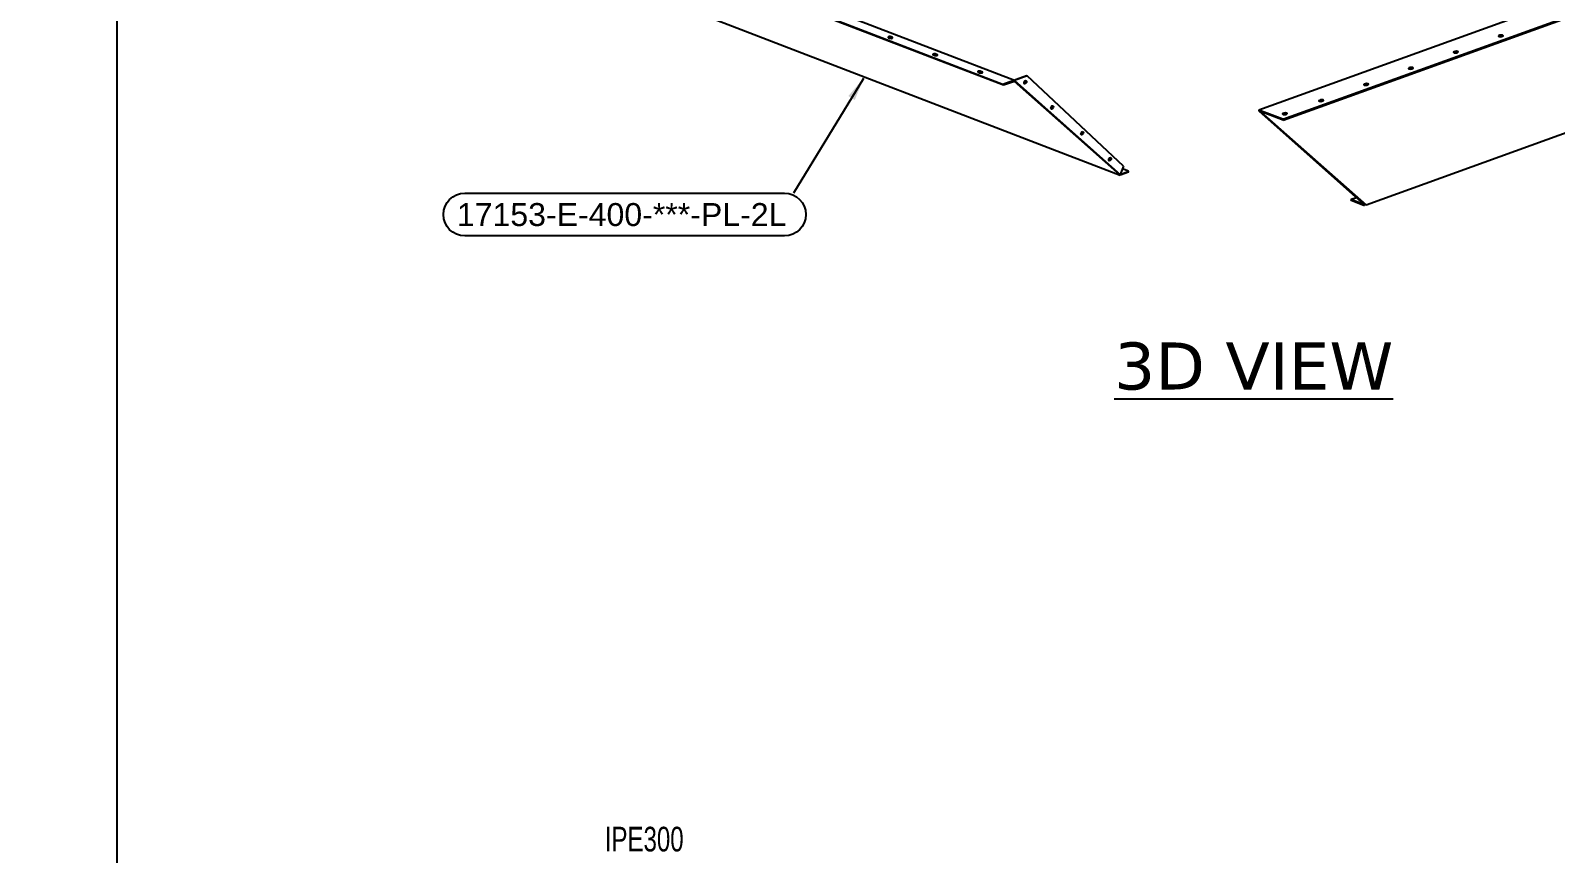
# Model space of a CAD drawing. Header units: millimetres. Extents: x 517777 to 536338, y -327622 to -292910.
# Drawn here: x 524593 to 529228, y -299404 to -296902 of the extents above; entities that cross this region are included whole.
import ezdxf
from ezdxf.enums import TextEntityAlignment as Align

# ---------------------------------------------------------------- set-up
doc = ezdxf.new("R2010")
doc.units = ezdxf.units.MM
doc.linetypes.add('CENTER', pattern=[50.8, 31.75, -6.35, 6.35, -6.35])
doc.layers.add('2', color=3, linetype='CENTER')
doc.layers.add('3-TEXT', color=7, linetype='Continuous')
doc.layers.add('PartMark', color=3, linetype='Continuous', lineweight=0)
doc.styles.add('ARIAL_NARROW', font='ARIALN.TTF')
doc.styles.add('sAMMM', font='swissl.ttf', dxfattribs={"height": 30})
doc.styles.add('style10', font='swissl.ttf', dxfattribs={"height": 40})
doc.styles.add('ver', font='verdana.ttf')
doc.dimstyles.new('1', dxfattribs={"dimtxt": 40, "dimasz": 15, "dimexe": 1.25, "dimexo": 1, "dimgap": 10, "dimtad": 1, "dimdec": 7, "dimdsep": 46, "dimtxsty": 'sAMMM', "dimcen": 2.5, "dimclrd": 8, "dimclre": 8, "dimclrt": 6, "dimadec": 0, "dimazin": 0, "dimtfac": 1, "dimtdec": 7, "dimtmove": 0, "dimatfit": 3, "dimfxl": 1, "dimarcsym": 0})

msp = doc.modelspace()

# ---------------------------------------------------------------- linework, layer by layer
at = {"color": 2, "extrusion": (0.012987, 0.927814, 0.372818)}
for p, q in [((527550.83, -297068.58, 49529.68), (526079.96, -296502.69, 49529.68)), ((526080, -296499.83, 49529.68), (527550.87, -297065.72, 49529.68)), ((527583.59, -297053.9, 49529.68), (526114.9, -296488.85, 49529.68)), ((529946.29, -296558.67, 49529.68), (528326.93, -297143.66, 49529.68)), ((528399.78, -297171.7, 49529.68), (530019.15, -296586.7, 49529.68)), ((528400.2, -297174.74, 49529.68), (530019.15, -296589.89, 49529.68)), ((526560.91, -296824.73, 49529.68), (527905.5, -297342.04, 49529.68)), ((527201.26, -296923.89, 49529.68), (527204.53, -296925.15, 49529.68)), ((527208.86, -296924, 49529.68), (527212.13, -296925.26, 49529.68)), ((527212.17, -296922.39, 49529.68), (527208.9, -296921.13, 49529.68)), ((529059.48, -296916.12, 49529.68), (529056.21, -296917.3, 49529.68)), ((529056.21, -296920.15, 49529.68), (529059.44, -296918.99, 49529.68)), ((529063.85, -296920.24, 49529.68), (529067.12, -296919.06, 49529.68)), ((527337.67, -296976.37, 49529.68), (527340.94, -296977.63, 49529.68)), ((527345.26, -296976.48, 49529.68), (527348.54, -296977.74, 49529.68)), ((527348.58, -296974.87, 49529.68), (527345.3, -296973.61, 49529.68)), ((528653.2, -297431.85, 49529.68), (529935.8, -296967.85, 49529.68)), ((528923.15, -296965.34, 49529.68), (528919.88, -296966.52, 49529.68)), ((528919.88, -296969.37, 49529.68), (528923.11, -296968.21, 49529.68)), ((528927.52, -296969.46, 49529.68), (528930.79, -296968.28, 49529.68)), ((527474.07, -297028.85, 49529.68), (527477.35, -297030.11, 49529.68)), ((527481.67, -297028.96, 49529.68), (527484.94, -297030.22, 49529.68)), ((527484.98, -297027.35, 49529.68), (527481.71, -297026.09, 49529.68)), ((527548.74, -297064.9, 49529.68), (527620.61, -297038.95, 49529.68)), ((527622.79, -297039.79, 49529.68), (527583.64, -297053.92, 49529.68)), ((527620.61, -297038.95, 49529.68), (527622.79, -297039.79, 49529.68)), ((527915.59, -297314.26, 49529.68), (527622.79, -297039.79, 49529.68)), ((528786.81, -297014.56, 49529.68), (528783.54, -297015.75, 49529.68)), ((528783.55, -297018.59, 49529.68), (528786.77, -297017.43, 49529.68)), ((528791.18, -297018.68, 49529.68), (528794.45, -297017.5, 49529.68)), ((527583.55, -297056.77, 49529.68), (527550.83, -297068.58, 49529.68)), ((527550.87, -297065.72, 49529.68), (527550.83, -297068.58, 49529.68)), ((527550.87, -297065.72, 49529.68), (527583.59, -297053.9, 49529.68)), ((527583.59, -297053.9, 49529.68), (527583.55, -297056.77, 49529.68)), ((527905.5, -297342.04, 49529.68), (527583.56, -297056.59, 49529.68)), ((527907.69, -297341.25, 49529.68), (527583.59, -297053.9, 49529.68)), ((528650.48, -297063.78, 49529.68), (528647.21, -297064.97, 49529.68)), ((528647.21, -297067.81, 49529.68), (528650.44, -297066.65, 49529.68)), ((528654.85, -297067.9, 49529.68), (528658.12, -297066.72, 49529.68)), ((528514.15, -297113.01, 49529.68), (528510.88, -297114.19, 49529.68)), ((528510.88, -297117.03, 49529.68), (528514.11, -297115.87, 49529.68)), ((528518.51, -297117.13, 49529.68), (528521.79, -297115.94, 49529.68)), ((528326.93, -297143.65, 49529.68), (528326.88, -297146.53, 49529.68)), ((528400.2, -297174.74, 49529.68), (528326.88, -297146.53, 49529.68)), ((528399.78, -297171.7, 49529.68), (528326.89, -297143.65, 49529.68)), ((528403.44, -297152.97, 49529.68), (528400.16, -297154.16, 49529.68)), ((528400.17, -297157, 49529.68), (528403.4, -297155.84, 49529.68)), ((528407.8, -297157.09, 49529.68), (528411.08, -297155.91, 49529.68)), ((527915.59, -297314.26, 49529.68), (527905.4, -297339.23, 49529.68)), ((527905.4, -297339.23, 49529.68), (527930.95, -297330, 49529.68)), ((527930.9, -297332.87, 49529.68), (527905.5, -297342.04, 49529.68)), ((527930.95, -297330, 49529.68), (527912.12, -297322.76, 49529.68)), ((527930.9, -297332.87, 49529.68), (527930.95, -297330, 49529.68)), ((528623.6, -297410.11, 49529.68), (528607.29, -297416, 49529.68)), ((528648, -297434.54, 49529.68), (528607.25, -297418.86, 49529.68)), ((528648.04, -297431.67, 49529.68), (528607.29, -297416, 49529.68))]:
    msp.add_line(p, q, dxfattribs=at)
at = {"color": 2, "extrusion": (-0.835139, 0.404413, 0.372818)}
for p, q in [((528326.88, -297146.53, 49529.68), (528647.99, -297431.65, 49529.68)), ((528326.89, -297143.65, 49529.68), (528326.92, -297143.68, 49529.68)), ((528332.66, -297148.75, 49529.68), (528653.2, -297431.85, 49529.68))]:
    msp.add_line(p, q, dxfattribs=at)
at = {"color": 2}
for p, q in [((528399.78, -297171.7, 49529.68), (528400.2, -297174.74, 49529.68)), ((528607.25, -297418.86, 49529.68), (528607.29, -297416, 49529.68)), ((528653.2, -297431.85, 49529.68), (528647.99, -297431.65, 49529.68))]:
    msp.add_line(p, q, dxfattribs=at)
for centre, major_axis, ratio, start_param, end_param in [((527205.08, -296922.51, 49529.68), (-5.4, 0.08), 0.3728176, 3.9324779, 7.0740706), ((527205.04, -296925.38, 49529.68), (-5.4, 0.08), 0.3728176, 3.9324779, 5.4921046), ((527208.35, -296923.77, 49529.68), (5.4, -0.08), 0.3728176, 3.9324779, 7.0740706), ((529060.03, -296918.77, 49529.68), (5.4, -0.08), 0.3728176, 2.3616816, 5.5032742), ((529063.26, -296920.46, 49529.68), (5.4, -0.08), 0.3728176, 0.7910183, 2.3616816), ((529063.3, -296917.59, 49529.68), (-5.4, 0.08), 0.3728176, 2.3616816, 5.5032742), ((527341.49, -296974.99, 49529.68), (-5.4, 0.08), 0.3728176, 3.9324779, 7.0740706), ((527341.44, -296977.86, 49529.68), (-5.4, 0.08), 0.3728176, 3.9324779, 5.4921046), ((527344.76, -296976.25, 49529.68), (5.4, -0.08), 0.3728176, 3.9324779, 7.0740706), ((528923.7, -296967.99, 49529.68), (5.4, -0.08), 0.3728176, 2.3616816, 5.5032742), ((528926.93, -296969.68, 49529.68), (5.4, -0.08), 0.3728176, 0.7910183, 2.3616816), ((528926.97, -296966.81, 49529.68), (-5.4, 0.08), 0.3728176, 2.3616816, 5.5032742), ((527477.89, -297027.47, 49529.68), (-5.4, 0.08), 0.3728176, 3.9324779, 7.0740706), ((527477.85, -297030.34, 49529.68), (-5.4, 0.08), 0.3728176, 3.9324779, 5.4921046), ((527481.17, -297028.73, 49529.68), (5.4, -0.08), 0.3728176, 3.9324779, 7.0740706), ((528787.36, -297017.21, 49529.68), (5.4, -0.08), 0.3728176, 2.3616816, 5.5032742), ((528790.59, -297018.9, 49529.68), (5.4, -0.08), 0.3728176, 0.7910183, 2.3616816), ((528790.63, -297016.03, 49529.68), (-5.4, 0.08), 0.3728176, 2.3616816, 5.5032742), ((527614.62, -297058.04, 49529.68), (-1.94, -5.04), 0.6525176, 0.3382133, 2.0851712), ((527614.62, -297058.04, 49529.68), (-1.94, -5.04), 0.6525176, 2.0851712, 2.8033793), ((528651.03, -297066.44, 49529.68), (5.4, -0.08), 0.3728176, 2.3616816, 5.5032742), ((528654.26, -297068.12, 49529.68), (5.4, -0.08), 0.3728176, 0.7910183, 2.3616816), ((528654.3, -297065.25, 49529.68), (-5.4, 0.08), 0.3728176, 2.3616816, 5.5032742), ((527696.35, -297134.65, 49529.68), (-1.94, -5.04), 0.6525176, 2.0851712, 2.8033793), ((528514.69, -297115.66, 49529.68), (5.4, -0.08), 0.3728176, 2.3616816, 5.5032742), ((528517.93, -297117.34, 49529.68), (5.4, -0.08), 0.3728176, 0.7910183, 2.3616816), ((528517.97, -297114.47, 49529.68), (-5.4, 0.08), 0.3728176, 2.3616816, 5.5032742), ((527696.35, -297134.65, 49529.68), (-1.94, -5.04), 0.6525176, 0.3382133, 2.0851712), ((528403.98, -297155.63, 49529.68), (5.4, -0.08), 0.3728176, 2.3616816, 5.5032742), ((528407.22, -297157.31, 49529.68), (5.4, -0.08), 0.3728176, 0.7910183, 2.3616816), ((528407.26, -297154.44, 49529.68), (-5.4, 0.08), 0.3728176, 2.3616816, 5.5032742), ((527787.56, -297213.08, 49529.68), (-1.94, -5.04), 0.6525176, 0.3382133, 2.0851712), ((527787.56, -297213.08, 49529.68), (-1.94, -5.04), 0.6525176, 2.0851712, 2.8033793), ((527871.92, -297292.16, 49529.68), (-1.94, -5.04), 0.6525176, 0.3382133, 2.0851712), ((527871.92, -297292.16, 49529.68), (-1.94, -5.04), 0.6525176, 2.0851712, 2.8033793)]:
    msp.add_ellipse(centre, major_axis=major_axis, ratio=ratio, start_param=start_param, end_param=end_param, dxfattribs=at)
for centre in [(527616.8, -297058.87, 49529.68), (527698.53, -297135.49, 49529.68), (527789.74, -297213.92, 49529.68), (527874.1, -297293, 49529.68)]:
    msp.add_ellipse(centre, major_axis=(1.94, 5.04), ratio=0.6525176, dxfattribs=at)
at = {"layer": '2', "color": 8, "linetype": 'ByBlock', "elevation": -4853.91}
msp.add_lwpolyline([(525913.44, -297396.15), (526884.67, -297396.15, -1), (526884.67, -297526.52), (525913.44, -297526.52, -1), (525913.44, -297396.15)], format="xyb", dxfattribs=at)
at = {"layer": '3-TEXT', "color": 2}
msp.add_lwpolyline([(518219.28, -293351.55), (524856.38, -293351.55), (524856.38, -300163.2), (518219.28, -300163.2)], close=True, dxfattribs=at)

# ---------------------------------------------------------------- texts
at = {"layer": '3-TEXT', "color": 2, "style": 'style10'}
msp.add_text('17153-E-400-***-PL-2L', height=69.725, dxfattribs=at).set_placement((526390.06, -297461.4, -4853.91), align=Align.MIDDLE_CENTER)
at = {"layer": '3-TEXT', "color": 2, "style": 'ver'}
msp.add_text('%%u3D VIEW', height=143, dxfattribs=at).set_placement((527887.07, -297993.23))
at = {"layer": 'PartMark', "style": 'ARIAL_NARROW', "width": 0.85}
msp.add_text('IPE300', height=75, dxfattribs=at).set_placement((526338.94, -299397.49))

# ---------------------------------------------------------------- leaders
at = {"color": 0}
msp.add_leader([(527125.33, -297047.35, 49529.68), (526912.16, -297396.77, 49529.68)], dimstyle='1', override={"dimtxt": 80, "dimasz": 70, "dimgap": 15, "dimtmove": 1}, dxfattribs=at)

doc.saveas('drawing.dxf')
